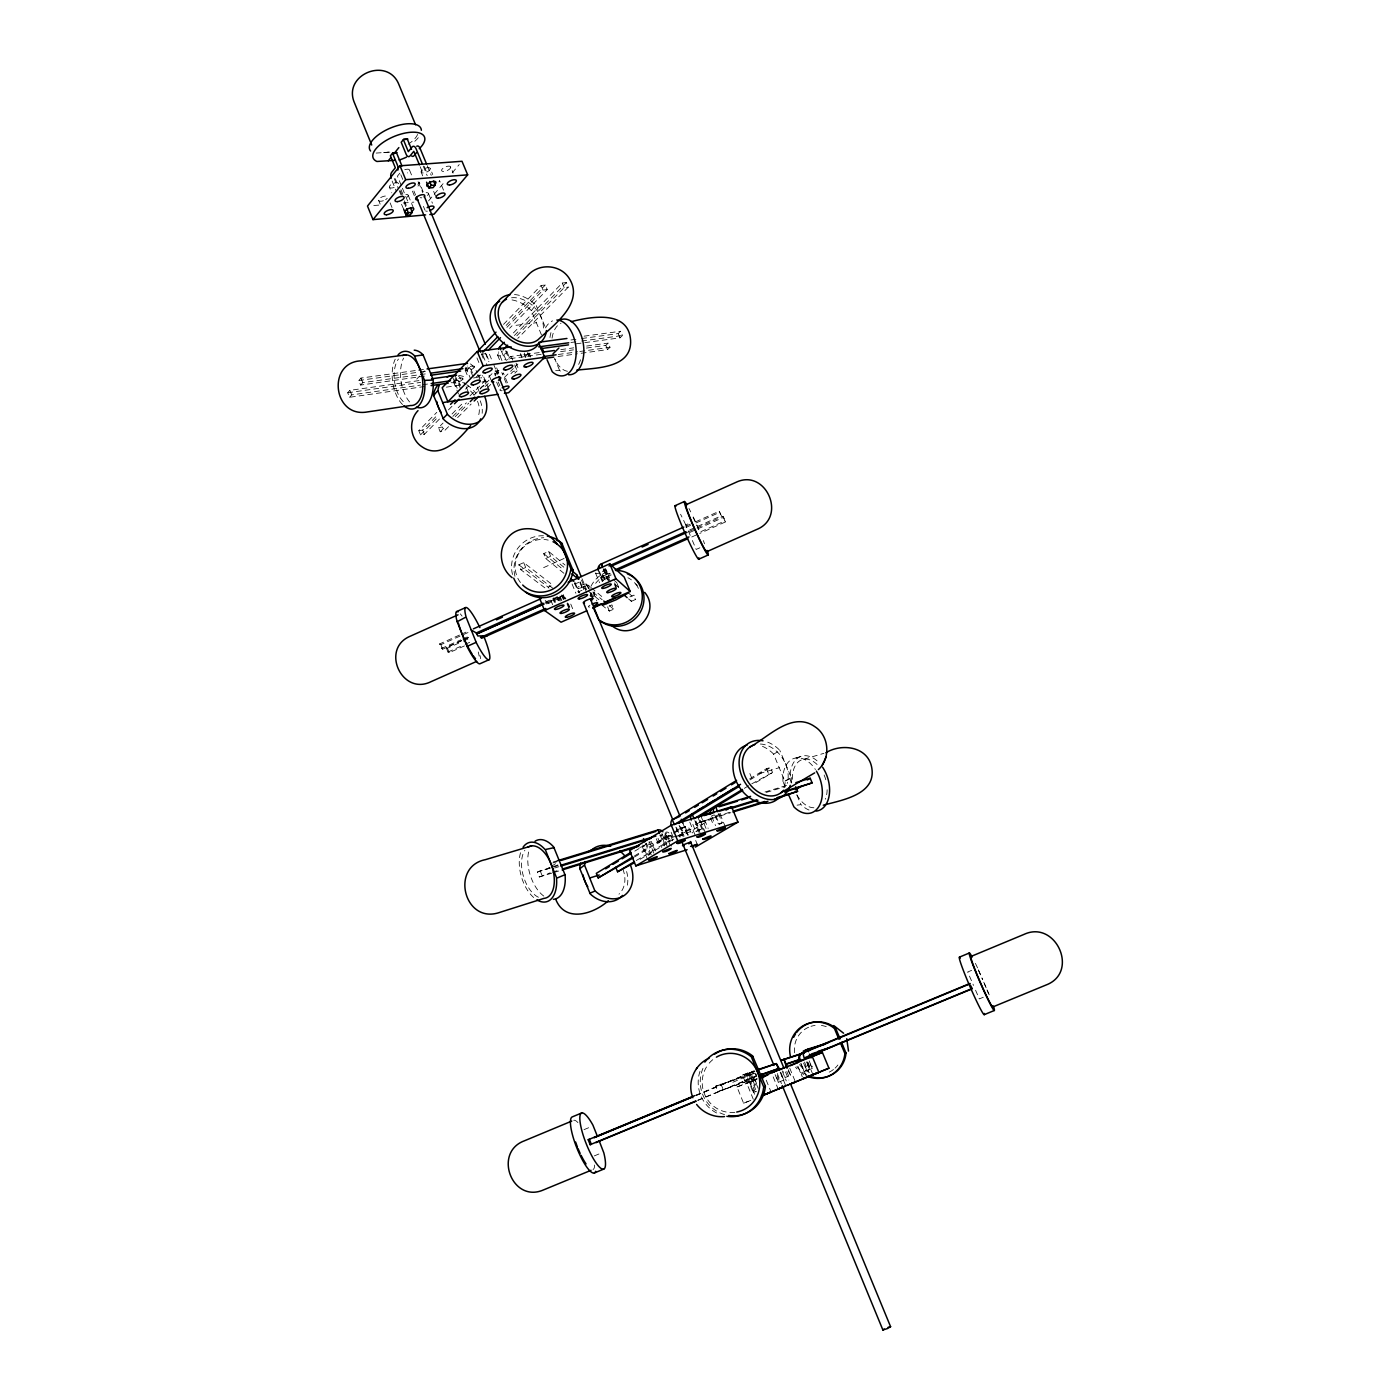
<?xml version="1.0" encoding="UTF-8"?>
<svg xmlns="http://www.w3.org/2000/svg" width="1400" height="1400" viewBox="0 0 1400 1400"><rect width="100%" height="100%" fill="white"/><g stroke="black" fill="none" stroke-linecap="round" stroke-linejoin="round"><path stroke-width="0.75" stroke-dasharray="5 3.75" d="M606.62 576.852L611.293 574.892L606.55 576.87L607.197 579.477M589.837 589.575C591.798 582.365 580.528 585.165 583.835 589.645M587.79 585.008L588.613 588.175M399.858 173.162L397.442 176.155L401.572 186.218M428.575 200.883L443.905 182.718M452.252 172.83L459.218 164.57M424.637 386.505L349.527 397.285L347.725 392.752L349.895 390.355L420.787 380.345M424.463 376.127L360.588 385.07L358.767 380.502L360.973 378.07L416.377 370.422M349.527 397.285L351.697 394.887L420.438 385.088M360.588 385.07L362.793 382.637L418.197 374.92M416.745 379.067L419.58 376.058M420.98 374.57L425.233 370.072M503.528 324.38L541.117 285.477L545.3 285.005L547.225 289.608L509.53 328.37M506.153 325.412L545.3 285.005M506.905 327.338L543.043 290.098L547.225 289.608M454.685 382.2L456.942 379.873L452.655 380.485M472.815 376.267L469.332 367.78L467.023 370.16L462.77 370.755M541.433 334.793L531.352 310.678L535.727 304.99A29.558 21.455 45.5 0 0 512.295 294.49M513.415 332.92L562.24 283.045L566.37 282.555L568.295 287.14L517.79 338.398M439.442 419.037L424.392 434.28L420.507 434.892L418.81 430.692L436.8 412.335M514.413 335.51L566.37 282.555M418.81 430.692L422.713 430.08L437.727 414.803M516.793 335.825L564.183 287.63L568.295 287.14M420.507 434.892L438.515 416.588M465.535 389.113L468.545 386.067M448.455 409.885L452.97 405.3M448.577 426.65L444.062 431.165L440.213 431.777L438.515 427.595L443.03 423.062M452.025 413.998L464.012 401.887M470.015 395.85L492.52 373.17M480.165 388.465L482.457 386.155L486.448 385.56L482.335 375.533M452.883 416.412L466.41 402.815M473.918 395.273L488.95 380.152M494.952 374.115L497.963 371.088A4.935 2.853 81.5 0 1 500.483 370.947M440.213 431.777L446.215 425.74M455.227 416.692L468.755 403.113M485.275 386.523L488.285 383.512M457.608 417.602L471.153 404.04M487.69 387.467L490.7 384.44M504.403 377.475L513.38 368.533M514.867 367.045L517.86 364.053M525.332 356.598L528.325 353.623M510.877 373.713L513.222 371.368L517.178 370.808L514.692 364.805M514.832 373.152L517.178 370.808M586.425 348.075L605.798 345.38L608.23 343.088L610.015 347.287L607.582 349.58L579.6 353.5M581.7 338.52L618.188 333.602L620.655 331.257L622.457 335.493L619.99 337.838L574.928 343.98M671.282 835.275C650.86 847.017 671.352 827.89 672.84 839.072M683.148 836.657L681.59 832.895L686.735 830.218L691.005 829.185L692.562 832.965M698.67 832.125L695.52 824.53L700.735 821.817L705.023 820.803L708.155 828.398M691.005 829.185L681.59 832.895M705.023 820.803L695.52 824.53M551.793 873.163L539.385 876.995L537.425 872.043L558.635 864.675M546.332 869.505L549.64 867.423M551.303 866.372L556.255 863.24M539.385 876.995L550.27 872.795M784.455 787.36A31.43 23.748 58.4 0 0 785.137 782.005L773.64 754.197L779.817 750.418L779.222 749.718A31.553 23.782 58.4 0 0 766.413 741.702M749.683 778.855L766.413 768.688L770.438 767.497L772.555 772.503L753.918 783.755M749.962 779.923L770.438 767.497M634.83 851.113L647.587 843.36M744.327 788.34L749.91 784.962M751.765 783.843L772.555 772.503M634.428 855.96L671.843 833.367M673.715 832.23L685.423 826.35M634.497 857.028L671.947 834.435M673.82 833.315L685.055 826.525A5.11 3.115 72.8 0 1 689.727 829.587L691.215 833.192M636.282 860.528L673.767 838.04M675.64 836.92L686.997 831.215L675.745 837.97M640.097 859.337L673.872 839.09M679.105 825.247L682.938 834.558L680.137 836.255L675.535 825.09M720.51 813.418L689.168 832.16L678.895 835.345M695.817 831.53L702.572 828.625L695.817 831.53L691.233 820.435M785.067 781.165L791.28 777.472L779.817 750.418M718.445 813.575L722.26 822.745L719.425 824.425L715.628 815.273M753.288 1099.263L746.69 1083.11L750.733 1081.377M755.003 1091.615L750.925 1081.623L754.933 1079.925M648.602 843.097L651.298 841.452L655.2 851.008M676.497 829.972L685.212 826.875L677.688 830.428M756.683 1084.125L755.3 1080.065M544.863 587.843L520.782 569.695L518.805 564.812L523.705 562.625L552.93 585.183M563.903 573.282L545.702 558.512L543.707 553.63L548.625 551.425L565.058 565.075M520.782 569.695L525.683 567.49L552.947 588.35M545.702 558.512L550.62 556.308L565.372 568.452M543.62 567.63L564.077 558.46M690.218 535.413L685.755 524.913L689.465 523.267M518.805 564.812L548.117 587.108L552.773 585.025M685.755 526.207L693.63 522.69M695.59 521.798L719.197 511.262L721.91 516.88L719.197 511.262M686 527.433L693.98 523.863M695.975 522.97L719.933 512.26M689.692 529.952L721.175 515.883M689.028 531.475L722.925 516.337L723.642 517.317L725.602 521.885L699.738 533.435M461.633 640.762L442.662 649.215L439.547 643.965L459.445 635.075M461.44 634.183L469.403 630.63M689.832 532.42L695.8 529.76M697.795 528.867L723.642 517.317M439.547 643.965L440.86 644.665L468.668 632.258M700.945 531.597L724.885 520.923L725.602 521.885M441.368 648.515L460.74 639.87M462.683 639.012L470.435 635.548M545.038 602.28L556.832 597.012L557.9 597.817L546.035 603.12M691.775 536.988L697.742 534.327M464.433 645.907L449.225 652.68L447.947 652.015L446.145 647.5L462.07 640.395M464.048 639.503L470.015 636.843M545.597 603.137L559.528 596.925A5.022 4.848 -53.3 0 1 565.285 598.325M463.523 639.905L471.1 636.528M587.983 585.06L583.24 587.038M446.145 647.5L447.44 648.183L461.335 641.988M463.312 641.095L471.258 637.56M546.683 603.925L560.577 597.73A5.005 4.83 -53.3 0 1 565.915 598.64M574.56 583.1L578.2 591.972L582.855 589.907L579.215 581.035M447.947 652.015L463.242 645.19M465.15 644.332L470.89 641.778M699.878 547.785L696.168 549.447L690.952 537.163M609.017 606.165L611.905 604.887L613.69 609.175L609.367 611.1L602.298 605.378M631.347 601.335L635.688 599.41L633.903 595.122L629.562 597.048L631.347 601.335L628.548 598.885M659.942 835.765L662.41 834.715M756.21 1079.19L752.395 1080.8M584.01 1129.642L589.558 1127.35M971.635 970.358L967.697 972.002L973.507 985.425M717.885 1091.632L753.375 1079.015L717.885 1091.632L715.663 1086.172L751.31 1073.957A5.46 0.875 67.7 0 1 754.197 1078.717L758.17 1088.395M755.003 1077.002L744.712 1080.52L742.49 1075.043L753.883 1070.877M695.625 1095.29L749.753 1072.873A5.372 5.215 71.4 0 1 755.93 1074.623M696.01 1095.43L753.97 1071.42M696.22 1095.43L754.775 1071.158M732.812 1082.252L755.492 1072.855M744.712 1080.52L756.087 1076.25L754.653 1073.065M697.637 1100.26L751.8 1077.842M698.005 1100.347L756.788 1076.075L755.457 1072.785M750.82 1100.347L743.61 1103.235L736.995 1086.977L756.735 1078.822M736.995 1086.977L755.843 1079.995M594.3 1155.91L599.883 1153.6M788.305 1069.67L790.633 1075.34L785.102 1077.597L783.51 1071.648M807.03 1061.882L809.392 1067.57L812.595 1066.24M983.29 997.255L979.317 998.9L975.17 989.275M715.663 1086.172L746.428 1075.987L753.253 1092.665L756.508 1091.318M775.093 1074.57L778.278 1082.322L783.947 1080.013L780.762 1072.278M800.835 1063.93L804.055 1071.7L809.673 1069.39L806.47 1061.655M803.582 1063.038L806.75 1070.703L812.315 1068.428L809.148 1060.78M743.61 1103.235L751.538 1099.962M757.452 1078.875L750.925 1081.623M755.055 1080.188L756.105 1079.767M746.69 1083.11L756.455 1079.068M753.253 1092.665L754.075 1092.35L749.332 1080.748A5.46 0.893 67.7 0 0 746.428 1075.987L751.31 1073.957L755.755 1084.825M778.278 1082.322L775.863 1074.29M783.947 1080.013L779.992 1072.54M804.055 1071.7L801.553 1063.685M809.673 1069.39L805.753 1061.9M812.315 1068.428L808.447 1061.025M806.75 1070.703L804.282 1062.775M790.633 1075.34L787.57 1069.932M809.392 1067.57L807.73 1061.638M711.673 815.815L713.983 814.992M755.668 1089.602L748.93 1073.135L750.4 1072.645M742.49 1075.043L754.88 1071.017M797.055 805.157L801.133 804.615A28.49 18.655 72.5 0 0 809.392 810.197M552.335 872.165L560.613 869.61M663.863 838.233L667.782 837.025M553.858 872.515L560.053 870.608M639.87 847.42L676.847 835.975M678.947 835.8L682.938 834.558M722.26 822.745L718.375 823.952L714.56 814.765M729.54 812.28L699.965 822.168L730.87 812.665M537.425 872.043L558.093 865.69M554.75 867.983L558.863 866.722M553.35 861.945L557.462 860.702M552.808 862.977L556.99 861.7M764.995 791.997L787.605 785.12M766.255 792.435L784.735 786.817M785.278 786.992L783.055 781.742L790.16 778.75A28.49 18.655 72.5 0 1 818.335 762.02M803.985 759.22L823.9 753.322M759.22 773.64L779.345 767.673M795.935 757.96L803.197 755.825M438.515 427.595L442.382 427L444.062 431.165M555.642 370.668L559.913 370.615A28.035 16.87 82.2 0 0 562.712 372.803M446.39 387.135L458.938 385.315M481.968 381.99L488.25 381.08M422.572 384.773L429.03 383.845M473.515 377.965L477.575 377.37M495.023 371.088L498.977 370.527M347.725 392.752L420.7 382.392M358.767 380.502L418.39 372.243M420.507 371.945L426.895 371.053M558.285 354.48L577.692 351.785M579.845 351.488L610.015 347.287M420.332 374.623L426.72 373.73M465.08 368.375L469.332 367.78M558.058 356.51L577.43 353.797M539.245 352.572L511.227 356.44A4.97 3.657 45.9 0 0 508.795 358.575M560.805 349.615L573.738 347.83M586.67 346.045L608.23 343.088M418.512 370.125L424.9 369.25M541.188 354.322L508.883 358.803L511.227 356.44L513.03 360.78M560.577 351.645L573.492 349.86M570.903 342.493L579.495 341.338M581.648 341.04L622.457 335.493M584.133 336.158L620.655 331.257M570.955 339.973L579.548 338.817M516.023 325.325L536.375 322.717M373.8 205.537L380.118 204.995M403.287 203.018L413.822 202.125M376.162 153.072L393.523 151.883M545.178 600.512L551.845 605.378M560.577 597.73L559.528 596.925L561.383 601.44M564.392 597.433L565.425 598.238M578.2 591.972L579.25 592.812M589.925 595.367L596.12 600.372M586.653 589.715L583.433 587.09L584.675 590.1M588.262 591.028L599.532 600.233M543.707 553.63L563.622 569.923M592.935 592.113L602.192 599.742M609.577 605.798L613.69 609.175M591.168 587.702L603.925 598.273M614.88 584.115L621.407 589.855M607.197 573.423L608.16 574.28M613.165 579.407L617.733 583.468M628.407 592.935L635.688 599.41M603.68 569.992A5.093 4.918 -49 0 1 605.308 568.855L609.63 577.78M634.41 582.663L637.42 585.428M548.117 587.108L548.923 588.14M773.64 754.197L773.062 753.515A31.43 23.748 58.4 0 0 760.288 745.517M531.352 310.678L530.81 310.03A29.452 21.438 45.5 0 0 511.77 299.88M977.567 967.89L977.217 967.137A31.36 1.82 66.5 0 0 974.365 961.275M685.755 524.913L685.423 524.16A29.26 2.03 66.1 0 0 680.558 514.255M978.408 969.815L982.572 979.422M989.24 994.805L983.395 981.33A27.492 1.61 66.5 0 1 986.142 987.805M722.925 516.337L724.885 520.923M618.188 333.602L619.99 337.838M698.74 529.532L694.663 520.012A29.277 1.908 66.1 0 0 693.14 516.81M790.282 779.555L791.77 783.055M796.95 795.27L800.66 804.02M605.798 345.38L607.582 349.58M562.24 283.045L564.183 287.63M766.413 768.688L768.53 773.71M749.858 773.57L751.992 778.628M541.117 285.477L543.043 290.098M536.27 305.655L546.385 329.822M559.475 370.108L554.663 358.61A24.588 14.787 82.2 0 0 568.383 371.368M528.938 352.993L530.6 357M450.748 167.195A4.9 2.03 -22.8 0 1 443.94 171.43A4.9 2.03 -22.8 0 1 443.817 167.702A4.9 2.03 -22.8 0 1 450.748 167.195L453.18 173.005M720.072 814.17L725.637 827.558M527.468 352.66L529.148 356.703M524.247 353.027L525.928 357.07M523.915 354.217L525.315 357.595M617.085 583.485L618.59 587.108M520.275 353.57L521.955 357.613M614.6 582.89L617.488 589.82M711.725 816.462L715.54 825.633M614.548 584.71L616.07 588.367M710.5 817.933L713.685 825.58M605.308 568.855L608.668 576.94M605.045 569.31L610.418 582.26M604.065 569.503L608.475 580.125M603.085 568.61L608.597 581.455M807.712 1062.075L812.945 1074.658M516.04 363.037L519.33 371M443.52 190.173L439.53 180.548A4.848 1.995 -22.6 0 1 438.97 181.808M605.01 579.845L603.558 576.327A5.075 4.9 -49 0 1 606.27 569.712M604.048 578.988L602.595 575.488A5.093 4.918 -49 0 1 603.26 570.5M804.51 1062.04L808.605 1071.928M599.41 571.567L603.085 580.423M700.77 815.762L707.262 831.425M598.43 570.692L602.84 581.35M600.758 577.85L602.28 581.508M506.957 351.75L509.477 357.805M430.308 168.718A4.918 2.065 -22.6 0 1 423.483 172.97A4.918 2.065 -22.6 0 1 423.29 169.242A4.918 2.065 -22.6 0 1 430.308 168.718L432.74 174.58M700.192 820.26L705.793 833.753M800.923 1063.283L806.715 1077.283M505.54 350.822L509.058 359.293M698.005 817.442L704.462 833.07M427.245 165.707L431.252 175.367M701.872 828.992L698.845 821.695A5.163 4.008 59 0 1 698.635 821.065M595.718 573.475L599.55 582.715M505.977 359.993L503.177 353.22A5.058 2.94 81.9 0 1 502.775 351.995M797.895 1066.135L802.358 1076.915M607.582 606.812L609.367 611.1M501.515 351.365L505.032 359.852M695.94 821.082L699.755 830.305M424.252 166.442L427.455 174.16M700.595 834.278L696.08 823.358A5.163 4.008 59.1 0 1 695.625 820.837M694.803 820.593L698.635 829.85M423.185 166.005L427.192 175.683M433.632 191.398L436.03 197.173M501.952 360.553L499.153 353.78A5.075 2.94 81.9 0 1 498.627 351.908M420.192 166.74L423.395 174.475M497.613 355.092L499.8 360.412M689.762 822.115L696.133 837.55M421.085 171.92L422.695 175.822M507.43 382.795L503.352 372.908A4.9 1.593 -22.4 0 1 502.722 373.993M593.145 591.99L596.89 601.055M428.505 193.673L432.442 203.227M695.678 840.49L697.235 844.253M789.722 1068.148L795.445 1081.972M506.153 383.058L502.04 373.1A4.935 2.853 81.5 0 0 501.795 372.558M591.273 593.04L592.707 596.523M590.992 593.985L593.145 599.2M586.565 584.168L589.593 591.483M590.345 593.32L592.62 598.815M496.65 367.868L499.73 375.41M786.8 1071.455L790.09 1079.453M423.185 191.835L419.195 182.14A4.883 2.03 -22.4 0 1 418.635 183.418M685.055 826.525L688.485 834.837M418.582 182.472L422.748 192.588M489.457 354.305L492.8 362.39M493.64 364.42L497.805 374.517M582.032 578.707L586.197 588.805M682.938 823.322L687.942 835.45M785.523 1071.962L788.847 1080.065M687.347 834.4L685.86 830.778A5.128 3.115 72.8 0 0 681.205 827.715L683.13 832.423M586.722 592.812L581.385 579.88A5.128 1.19 -22.4 0 1 578.935 582.225A5.128 1.19 -22.4 0 1 573.23 584.168M494.602 373.1L495.793 375.97M498.26 381.938L499.905 385.928M782.128 1070.807L786.293 1080.922M580.247 581.875L583.17 588.962M486.395 354.533L489.335 361.655M485.398 353.168L488.915 361.707M409.605 170.275L412.02 176.173M496.668 382.13L499.923 390.058M680.05 826.438L684.058 836.15M423.412 206.377L424.988 210.192M780.15 1072.12L785.837 1085.945M483.035 355.582L487.252 365.803M481.302 353.71L483.42 358.855M413.928 191.013L415.59 195.055M574.875 582.19L579.39 592.883M675.85 827.155L680.015 837.253M777.298 1073.52L781.445 1083.618M489.037 375.217L491.505 381.238M777.105 1075.462L780.395 1083.46M412.422 191.135L414.82 196.945M572.075 584.028L575.89 593.267M773.168 1076.88L778.155 1089.007M476.963 357.91L479.168 363.265M402.727 179.393L400.295 173.495A4.953 2.083 -22.3 0 0 401.012 174.352M671.125 832.212L673.523 838.04M488.968 389.707L483.245 375.777A4.935 1.61 -22.3 0 1 480.952 378.105M408.257 195.352L413.787 208.81M672.735 840.84L670.495 835.38A5.145 3.098 72.8 0 0 665.84 832.282L671.51 846.108M402.395 188.23L408.993 204.312M478.852 374.973L480.043 377.86M474.53 366.713A5.005 1.662 -22.2 0 1 467.53 370.773A5.005 1.662 -22.2 0 1 467.495 367.692A5.005 1.662 -22.2 0 1 474.53 366.713L477.015 372.767M477.838 374.797L480.812 382.13M400.977 189.63L404.18 197.418M665.157 833.053L670.32 845.705M570.762 604.1L573.738 611.345M766.22 1080.17L771.085 1092.017M548.625 551.425L550.62 556.308M395.325 178.763L396.97 182.77M400.277 190.803L403.567 198.835M404.39 200.847L406.858 206.867M664.72 835.398L667.747 842.782M394.24 178.482L398.37 188.545M399.192 190.558L400.855 194.582M404.162 202.65L405.808 206.675M568.383 603.68L569.8 607.145M567.35 602.892L569.485 608.108M661.92 833.49L667.59 847.332M472.483 372.977L471.082 369.582A5.04 3.762 45 0 0 467.495 366.047M563.22 594.58L566.23 601.913M566.965 603.733L569.222 609.227M477.295 387.065L479.745 393.033M665 844.445L661.22 835.222A5.232 4.13 59 0 0 660.923 834.61M563.92 599.27L562.485 595.77A5.058 4.883 -53.3 0 0 562.188 595.192M392.14 181.072L396.252 191.135M401.52 204.278L403.672 209.23M659.977 834.785L664.528 845.88M561.418 594.965L563.57 600.233M560.053 595.962L562.433 602.227M465.815 367.22L470.505 378.63M658 838.285L661.78 847.525M558.653 597.572L560.105 601.108M465.185 370.072L467.653 376.127M557.567 596.75L559.02 600.303L554.365 602.367L552.913 598.815M398.58 183.768A4.918 2.047 -22.1 0 0 393.785 183.242A4.918 2.047 -22.1 0 0 389.34 186.97L391.738 192.815M656.303 838.775L659.452 846.475M556.832 597.012L558.267 600.53M749.753 1072.873L755.702 1087.398M555.538 602.332L554.05 598.675A5.075 1.155 -22.3 0 0 558.477 597.94A5.075 1.155 -22.3 0 0 563.133 595.262M553.28 597.87L554.733 601.405M747.775 1072.855L750.015 1078.332M462.858 378.683A4.97 1.645 -22.1 0 1 455.945 382.69A4.97 1.645 -22.1 0 1 455.858 379.68A4.97 1.645 -22.1 0 1 462.858 378.683L465.325 384.703M466.13 386.697L468.597 392.717M390.11 202.86L393.277 210.595M749.788 1082.498L754.6 1094.257M550.778 600.093L553.805 607.495M653.887 853.178L649.39 842.17A5.198 4.112 59 0 0 649.11 841.558M460.373 385.648L458.727 381.623A5.005 3.745 44.8 0 0 455.157 378.123M651.192 854.788L646.695 843.815A5.198 4.112 59 0 0 646.415 843.202M455.157 375.48L461.073 389.97M645.435 843.413L649.915 854.42L647.22 856.03L642.74 845.04M452.9 377.825L457.153 388.255M453.582 382.025L458.5 394.065M378.578 200.218L380.152 204.102M642.512 847.122L647.972 860.528M523.705 562.625L525.683 567.49M720.947 1083.985L723.153 1089.445M422.713 430.08L424.392 434.28M360.973 378.07L362.793 382.637M349.895 390.355L351.697 394.887M540.015 870.398L541.992 875.35M447.44 648.183L449.225 652.68M440.86 644.665L442.662 649.215M783.055 781.742L782.95 780.938A28.577 18.637 72.5 0 1 793.678 758.52A28.577 18.637 72.5 0 1 815.43 769.545M791.28 777.472L791.35 778.312A31.553 23.782 58.4 0 1 790.685 783.685M418.04 181.825A3.815 1.575 -22.4 0 1 418.162 183.47M417.9 184.433A3.815 1.575 -22.4 0 1 418.005 186.077M417.585 134.47A24.308 10.57 -22.4 0 1 407.488 144.707M388.535 152.04A24.308 10.57 -22.4 0 1 380.012 152.39M418.285 137.707A27.72 12.04 -22.4 0 1 414.365 141.68M405.842 194.355A4.848 1.995 -22.2 0 1 406.123 197.925M387.223 198.293A4.883 2.012 -22 0 1 385.63 199.64M383.373 200.707A4.883 2.012 -22 0 1 378.683 200.55A4.883 2.012 -22 0 1 381.395 197.225A4.883 2.012 -22 0 1 387.03 196.227M426.142 192.675A4.812 1.96 -22.4 0 1 426.352 196.245M421.838 197.803A4.812 1.96 -22.4 0 1 420.158 197.627M427.35 211.173A4.812 1.943 -22.4 0 1 425.652 210.998M394.152 187.477A4.918 2.047 -22.1 0 1 389.34 186.97M404.775 169.715A4.953 2.083 -22.3 0 1 409.395 169.768A4.953 2.083 -22.3 0 1 407.418 172.952M813.907 807.782A24.99 16.363 72.5 0 1 795.462 791.77M792.54 779.327A24.99 16.363 72.5 0 1 817.267 764.663M824.128 775.023A24.99 16.363 72.5 0 1 826.175 781.27M827.137 789.758A24.99 16.363 72.5 0 1 825.352 799.173M538.405 897.243A27.073 15.085 73.3 0 1 523.32 875.928A27.073 15.085 73.3 0 1 524.878 850.273M543.778 896.087A30.782 17.238 73.2 0 1 529.2 849.817M533.663 897.505A30.87 17.203 73.3 0 1 520.66 852.372M760.358 744.03A27.668 20.86 58.4 0 1 787.202 783.457M664.825 834.032A5.163 3.098 72.8 0 1 666.575 836.587M622.808 868.997A24.535 19.775 59.5 0 1 618.992 894.163M626.622 871.57A27.965 22.54 59.5 0 1 627.113 886.253M482.825 354.988A5.093 2.922 81.9 0 1 482.51 353.692M470.365 363.93A5.058 3.762 45 0 1 473.392 367.22M506.608 360.447A4.97 3.657 45.9 0 1 507.5 359.328M458.552 376.355A5.005 3.745 44.9 0 1 461.002 379.295M477.802 375.06A4.97 2.835 81.4 0 1 478.345 376.11M495.407 371.07A4.935 2.853 81.5 0 1 498.102 373.66M476.315 376.757A4.935 1.61 -22.3 0 1 480.935 375.113M494.847 375.113A4.9 1.593 -22.4 0 1 498.82 372.82M502.18 390.688A4.9 1.575 -22.4 0 1 500.552 388.99M506.363 351.067A5.005 1.68 -22.5 0 1 503.843 354.55A5.005 1.68 -22.5 0 1 497.683 355.373A5.005 1.68 -22.5 0 1 502.32 351.61M481.67 354.41A5.04 1.698 -22.4 0 1 486.238 354.13A5.04 1.698 -22.4 0 1 484.032 356.947M451.097 382.725A24.22 18.27 45.2 0 1 460.285 384.317M470.558 391.002A24.22 18.27 45.2 0 1 474.582 395.815M477.488 401.17A24.22 18.27 45.2 0 1 477.942 417.025M458.64 375.392A27.703 20.843 45.3 0 1 465.01 377.037M454.265 379.908A27.615 20.825 45.2 0 1 465.273 383.793M466.76 384.72A27.615 20.825 45.2 0 1 475.86 393.225M480.183 400.767A27.615 20.825 45.2 0 1 482.177 413.28M552.055 338.152A24.588 14.787 82.2 0 1 561.015 323.225M580.492 359.748A24.588 14.787 82.2 0 1 576.642 367.377M545.51 327.915A28.105 16.835 82.1 0 1 552.51 320.88M549.972 337.505A28.035 16.87 82.2 0 1 550.952 332.588M511.543 297.78A25.918 18.812 45.5 0 1 543.305 329.297M403.252 401.625A25.55 14 81.2 0 1 398.44 359.047M409.57 401.94A29.05 15.995 81.3 0 1 403.567 358.12M402.535 404.582A29.137 15.96 81.2 0 1 395.203 359.223M520.45 582.505A26.793 25.777 -52.2 0 1 519.697 551.845A26.793 25.777 -52.2 0 1 548.222 540.102M514.955 576.258A30.415 29.26 -52.2 0 1 543.812 537.722M512.505 574.472A30.537 29.383 -52.2 0 1 543.445 535.745M693.105 517.282A25.69 1.68 66.1 0 1 698.933 530.023M703.308 540.54A25.69 1.68 66.1 0 1 704.55 543.795M688.992 508.48A29.277 1.908 66.1 0 1 690.742 511.892M589.628 607.04A5.022 1.103 -22.4 0 1 589.925 605.22M603.925 569.153A5.145 1.19 -22.5 0 1 601.37 572.267A5.145 1.19 -22.5 0 1 595.84 572.758M478.24 651.962A25.078 4.34 65.9 0 1 479.15 656.093M460.302 613.883A28.577 4.953 65.9 0 1 462.088 616.122M480.043 655.655A28.577 4.953 65.9 0 1 480.637 658.665M635.775 584.133A24.08 23.345 -50 0 1 638.872 589.418M593.582 596.733A24.08 23.345 -50 0 1 595.192 590.695M602.648 580.755A24.08 23.345 -50 0 1 607.985 577.5M627.935 577.762A24.08 23.345 -50 0 1 631.418 579.88M590.975 586.32A27.562 26.723 -50 0 1 608.23 571.602M590.31 596.383A27.457 26.617 -50 0 1 591.01 592.9M595.665 583.31A27.457 26.617 -50 0 1 610.067 573.23M734.86 1112.318A29.662 28.718 73 0 1 706.125 1097.39A29.662 28.718 73 0 1 708.032 1064.665M709.205 1063.178A29.662 28.718 73 0 1 713.3 1059.275M724.553 1114.592A33.653 32.585 72.9 0 1 704.515 1065.19M716.572 1112.965A33.81 32.742 73 0 1 700.613 1069.653M809.497 1072.453A24.71 24.08 65.4 0 1 799.505 1064.595M794.622 1052.783A24.71 24.08 65.4 0 1 809.043 1027.04M811.003 1026.322A24.71 24.08 65.4 0 1 815.097 1025.43M821.415 1025.465A24.71 24.08 65.4 0 1 827.523 1027.163M837.9 1064.998A24.71 24.08 65.4 0 1 835.082 1068.13M833.472 1069.495A24.71 24.08 65.4 0 1 828.03 1072.663M803.688 1074.465A28.28 27.545 65.5 0 1 795.515 1067.132M806.593 1074.85A28.175 27.44 65.4 0 1 796.845 1066.66M978.442 970.322A27.492 1.61 66.5 0 1 982.695 979.703M987 989.887A27.492 1.61 66.5 0 1 988.61 993.877M748.93 1073.135A5.39 5.215 71.4 0 1 755.808 1076.127M573.72 1120.28A26.442 6.23 68.5 0 1 577.972 1122.642M594.597 1165.028A26.442 6.23 68.5 0 1 593.023 1169.507M601.86 577.99A5.075 1.173 -22.6 0 0 609.84 574.438A5.075 1.173 -22.6 0 0 604.415 574.928A5.075 1.173 -22.6 0 0 601.86 577.99M578.48 588.42A5.075 1.173 -22.4 0 0 586.46 584.867A5.075 1.173 -22.4 0 0 580.965 585.392A5.075 1.173 -22.4 0 0 578.48 588.42"/><path stroke-width="1.5" d="M556.92 540.347A30.415 29.26 -52.2 0 1 561.855 543.288L573.125 570.622A30.415 29.26 -52.2 0 1 554.855 595.017A30.415 29.26 -52.2 0 1 525.403 591.972M547.295 536.113A30.537 29.383 -52.2 0 1 559.615 541.327L570.92 568.785A30.537 29.383 -52.2 0 1 545.055 595.56A30.537 29.383 -52.2 0 1 513.712 578.148M818.37 769.597C830.988 758.415 829.168 735.822 814.957 726.758C792.173 710.605 768.337 737.31 749.84 747.04M827.925 1042.895L808.115 1049.038L808.553 1051.697M709.082 1058.243C694.365 1064.525 686.788 1082.9 692.878 1097.722M822.045 765.678L824.005 761.425M824.407 760.515L826.14 756.788M760.69 1077.178L822.395 1052.45L828.94 1068.182L790.562 1084.02L890.593 1326.693L887.46 1328.547L882.892 1330L782.285 1085.648M882.892 1330L884.205 1329.002M696.465 1068.672L697.043 1067.658M418.005 410.637C408.012 420.892 410.025 439.18 422.118 446.863C441 459.935 459.602 438.48 470.662 425.6M388.29 160.825L390.933 157.518M393.575 154.21L398.86 147.595M429.852 214.55L434.07 214.165L467.67 174.843L462 161.28L400.015 165.812L367.483 206.062L372.995 219.625L425.635 214.918M416.623 152.53L414.137 155.593A5.022 2.748 84.8 0 1 411.723 156.065M372.995 219.625L405.703 179.673L467.67 174.843M403.672 209.23L406.158 215.268L408.293 212.713L412.3 212.362L410.655 208.338M426.58 182.21L428.977 188.002L431.2 185.36L435.26 185.028L433.65 181.16M412.3 212.362L410.165 214.9L406.158 215.268M435.26 185.028L433.037 187.67L428.977 188.002M502.477 302.033L528.745 274.418C539.753 263.113 560.157 264.582 568.925 277.935C584.955 302.277 554.61 324.415 539.315 338.52A25.918 18.812 45.5 0 1 505.435 331.398A25.918 18.812 45.5 0 1 506.52 299.18M480.725 418.828A27.615 20.825 45.2 0 1 443.502 419.265L433.615 395.553L437.955 390.338A27.703 20.843 45.3 0 1 439.495 384.773M511.21 346.902L477.242 351.47L442.19 387.748L447.895 401.783L483.14 365.82L544.67 357.245L538.808 343.192M478.345 352.293A5.11 2.922 81.8 0 1 479.465 349.265L496.002 332.15M482.808 352.17L497.875 336.648M488.407 350.07L500.483 337.662M498.627 349.335A5.075 2.94 81.9 0 1 499.677 346.955L504.262 342.265M503.037 349.808L507.623 345.152M450.52 404.373L455.035 399.805M454.475 403.777L458.99 399.21M442.977 418.635L447.37 414.19L437.973 391.037M470.26 401.608L474.758 397.092M474.162 401.03L478.677 396.498M544.67 357.245L508.585 392.717L504.403 393.348M552.965 353.868L558.915 348.023M622.492 895.423A27.965 22.54 59.5 0 1 590.24 893.918L579.845 868.718L584.727 864.903A28.07 22.558 59.5 0 1 585.183 861.595M736.593 780.395L672.332 819.753A5.302 3.203 73 0 0 671.3 825.668M680.015 816.288L672.332 819.753L674.327 824.617L740.548 784.315M685.528 812.91L689.202 810.67M694.715 807.293L698.39 805.053M702.065 802.795L707.595 799.435M713.108 796.058L716.782 793.8M720.457 791.56L725.97 788.183M731.483 784.805L735.157 782.565M695.327 847.122L737.957 822.115L731.57 806.785L671.3 825.195L629.615 850.605L635.827 865.9L687.12 849.712M697.62 810.53L703.202 807.135M706.913 804.878L714.35 800.345M718.077 798.087L732.952 789.04M678.335 823.392L739.095 786.468M630.945 852.303L596.33 873.337L598.168 877.905L633.062 857.955M605.64 868.822L609.298 866.6M612.938 864.395L618.415 861.07M622.055 858.847L631.173 853.317M742.455 789.46L694.032 818.738L692.055 813.925M598.168 877.905L632.835 856.957M697.988 817.53L742.735 790.51M615.72 867.265L617.558 871.78L634.41 861.665M634.462 862.715L617.558 871.78M726.04 810.11L731.57 806.785M589.697 893.288L595.192 890.96A28.07 22.558 59.5 0 0 624.505 895.265A28.07 22.558 59.5 0 0 630.455 865.165M635.827 865.9L677.74 840.875L737.957 822.115M780.955 792.75L814.695 772.87M807.31 779.957L810.197 778.26L812.157 782.863L784.648 792.085M795.34 789.845L802.445 785.68M608.352 900.708C593.863 913.885 565.25 923.37 555.747 899.342M795.655 786.8L797.58 791.367L774.148 799.365M628.407 592.935L616.07 599.795L602.298 605.378M688.747 843.815C697.76 838.985 677.093 846.685 683.97 845.705M809.497 1057.42L806.767 1058.47M812.997 1056.23L822.395 1052.45M675.045 505.698L684.407 501.498M685.878 504.787L735.683 482.475C765.66 467.6 787.622 517.212 756.577 529.532L706.79 551.688M456.575 611.625L465.605 607.582M458.028 614.827L410.322 636.178C380.1 648.602 401.817 696.202 431.06 681.66L476.77 661.343M489.23 659.628L480.2 663.653A28.577 4.953 65.9 0 1 467.39 647.168L457.17 621.722L466.077 616.997A28.595 4.83 65.9 0 1 467.53 608.16A28.595 4.83 65.9 0 1 479.903 627.62M683.795 527.082L601.178 563.99A5.145 4.97 -49 0 0 598.43 570.692M642.093 547.05L648.077 544.372M568.207 582.4L609.753 563.832L624.19 577.062L630.21 591.483L592.673 608.16M609 565.985L685.755 531.702M611.293 566.178L687.032 532.35M473.375 628.863L541.03 598.657M496.457 619.85L502.425 617.19M615.178 569.852L688.975 536.935M543.077 603.155L476.245 632.957L477.802 635.968L487.218 635.758M616.122 570.727L687.785 538.755M477.977 633.308L543.62 604.03M476.787 633.99L544.04 603.995M480.445 637.525L545.562 608.492M481.53 638.295L546.595 609.298M539.28 597.52L544.582 610.523L615.947 578.725L630.21 591.483M467.04 646.415L476.175 642.337L466.287 617.645M698.88 559.125L708.242 554.96M601.212 603.82L593.233 607.372L598.64 619.675A27.562 26.723 -50 0 0 640.22 607.355A27.562 26.723 -50 0 0 618.765 570.587M605.202 602.053L615.178 597.625M586.74 610.803L561.067 622.212L544.582 610.523M762.825 1095.342L762.003 1095.658M690.532 846.37L697.235 844.253L692.072 846.895M779.52 1069.565C785.523 1066.94 764.872 1075.533 774.62 1071.595M762.895 1076.985L764.61 1076.233L761.53 1077.457M804.387 1059.275C810.6 1056.562 789.793 1065.207 799.488 1061.305M581.718 1112.965L572.372 1116.85A30.135 7.105 68.5 0 0 578.095 1150.975A30.135 7.105 68.5 0 0 595.683 1171.293M959.403 957.145L969.377 952.98M571.742 1121.102L524.423 1140.807C492.765 1152.41 512.067 1203.597 543.428 1189.947L591.028 1170.312M970.9 956.498L1024.013 934.395C1055.793 919.538 1079.61 972.178 1046.203 984.953L992.775 1006.967M588.21 1139.74L589.383 1139.337L591.325 1144.273L590.153 1144.693L588.21 1139.74L694.697 1095.623M780.745 1060.413L803.337 1052.922M808.115 1049.038L803.32 1051.033L803.74 1053.693M759.01 1069.67L776.317 1063.615L779.17 1068.41M970.007 983.447L802.043 1052.957A5.478 5.32 66.8 0 0 799.225 1060.045M969.762 983.903L805.49 1051.96M761.775 1095.868L763.227 1095.255M765.398 1094.328L767.13 1093.61L766.08 1094.03M769.37 1092.735L771.085 1092.017L762.562 1095.553M779.94 1088.255L778.155 1089.007L784.858 1086.243M783.808 1086.715L782.04 1087.45L783.072 1087.03M789.95 1084.195L791.735 1083.46L790.72 1083.862M793.66 1082.725L795.445 1081.972L789.915 1084.248M804.93 1077.947L803.093 1078.717L809.865 1075.918M808.535 1076.513L806.715 1077.283L812.262 1074.99M814.608 1074.028L816.445 1073.257L815.447 1073.66M818.055 1072.663L819.875 1071.892L810.25 1075.865L812.945 1074.658L811.93 1075.06M590.153 1144.693L695.625 1101.1M696.168 1101.17L596.015 1142.575L597.153 1142.155M757.96 1069.565L776.317 1063.615L778.4 1068.672L761.163 1074.903M799.96 1059.8A5.46 5.32 66.7 0 1 802.778 1052.73L804.142 1058.015L972.212 988.505L970.392 985.215M971.915 988.925L807.555 1056.947M761.898 1077.475L767.935 1074.972M790.125 1065.803L798.192 1062.46M761.425 1095.885L828.94 1068.182M762.265 1095.693L782.477 1087.345M779.538 1069.74L785.155 1067.465M810.88 1075.55L813.418 1074.5M788.673 1084.703L786.923 1085.385M594.37 1172.972L603.767 1169.087M984.27 1014.65L994.315 1010.502M785.872 1067.377L787.903 1066.572M726.827 1116.307A33.81 32.742 73 0 0 763.595 1087.712L765.345 1086.05L752.553 1055.862A33.653 32.585 72.9 0 0 714.543 1054.217M806.942 1076.127A28.28 27.545 65.5 0 0 844.83 1054.148L845.95 1052.905L841.523 1042.335M760.148 1074.868L778.4 1068.672M787.045 1064.017L800.747 1059.432M785.96 1064L799.47 1059.485M811.37 1053.99L827.347 1048.722M818.038 1051.382L831.827 1046.868M781.113 1060.43L800.782 1054.165M888.055 1327.34L890.593 1326.693M589.715 877.992L599.288 874.983M823.288 805.21C842.03 800.012 877.555 794.57 871.517 766.535C867.108 746.322 841.452 743.173 825.895 752.727M536.865 899.868A30.87 17.203 73.3 0 0 556.535 878.255L564.988 874.702L553.683 846.983A30.782 17.238 73.2 0 0 535.062 841.225M805.332 1050.403L825.44 1044.138M562.678 868.962L639.222 845.32M562.135 869.96L638.593 846.317M733.67 811.003L764.593 801.5M776.965 797.702L797.58 791.367M732.935 812.035L767.952 801.273M561.505 865.06L655.883 836.045M560.91 866.093L651.087 838.337M700.77 815.762L711.077 812.613M704.183 815.553L712.425 813.032M557.462 860.702L658 829.972A5.25 4.13 58.9 0 1 662.9 831.81M719.74 811.108L756.7 799.82M785.452 791.017L812.157 782.863M561.173 860.423L655.27 831.635A5.232 4.13 59 0 1 655.812 831.512M731.273 808.413L757.96 800.258M713.79 812.928A5.215 4.008 59 0 1 715.697 806.96L750.628 796.355M795.812 782.635L810.197 778.26M719.04 806.803L737.52 801.185M741.615 799.925L747.775 798.053M523.075 847.227A30.87 17.203 73.3 0 1 545.09 849.572L554.173 847.648M531.58 845.898L485.31 859.688C450.502 866.565 463.733 922.792 497.91 912.975L543.97 898.38A27.073 15.085 73.3 0 0 552.178 867.178A27.073 15.085 73.3 0 0 527.887 847.245M704.83 1062.11A33.81 32.742 73 0 1 750.75 1056.37L753.235 1056.562M399.105 160.037L399.858 159.827A27.738 11.953 -22.4 0 0 406.473 157.133M790.668 1057.227A28.28 27.545 65.5 0 1 833.892 1028.02L835.642 1028.283L840.053 1038.818M442.662 402.605L498.12 394.275M576.8 370.142C595.7 367.832 632.275 368.62 630.577 340.025C628.372 309.733 590.695 316.645 571.165 321.668M431.165 383.547L450.502 380.783M431.078 385.578L448.245 383.127M431.533 378.822L455.157 375.48A5.005 3.745 44.9 0 1 455.7 375.445M398.108 354.812A29.137 15.96 81.2 0 1 414.295 355.547L424.567 380.38L433.108 380.047A29.05 15.995 81.3 0 1 416.412 407.137M543.2 356.58L556.133 354.795M430.973 373.135L462.945 368.672M542.99 358.627L553.753 357.123M430.832 375.235L460.635 371.053M543.55 351.977L554.33 350.507M427.035 368.953L467.53 363.37M538.685 346.868L568.75 342.79M540.575 348.67L568.488 344.855M539.017 342.23L566.947 338.467M406.14 354.848L360.885 360.85C327.303 362.373 332.78 416.43 365.645 412.195L410.602 405.51A25.55 14 81.2 0 0 422.275 377.738A25.55 14 81.2 0 0 402.535 355.547M414.715 356.09L423.132 354.953L432.985 379.19M394.783 160.352L376.933 161.472A27.738 11.953 -22.4 0 1 382.375 142.923A27.738 11.953 -22.4 0 1 417.078 132.457A27.738 11.953 -22.4 0 1 419.265 148.697M396.953 152.548L392.928 152.827L390.408 155.803L395.325 167.773L391.703 172.287A4.953 2.695 84.3 0 0 391.108 178.5M407.803 138.985L403.76 139.248L401.205 142.258L406.175 154.332A5.022 2.748 84.8 0 0 410.078 155.89L413.805 151.287L419.405 164.815M724.535 1116.587C713.878 1117.62 703.133 1112.913 696.622 1104.425M612.15 625.94C632.835 642.495 661.92 612.587 644.7 592.375M471.222 629.983L475.877 632.712M833.753 1025.57L843.587 1033.217M570.517 578.655L573.825 581.332M603.733 601.003L606.83 603.54M571.918 573.86L578.48 579.25L576.572 574.63L571.637 570.535M570.92 567.91L573.125 569.747M557.358 544.337C545.983 528.378 519.523 521.343 506.608 539.262C497.56 550.988 500.64 568.82 512.155 577.71M560.227 541.94L562.468 543.883M624.33 595.21L627.148 597.66M602.157 564.883L601.178 563.99L602.455 567.07M599.952 620.567L600.512 621.128A27.457 26.617 -50 0 0 640.36 612.08A27.457 26.617 -50 0 0 627.34 573.843M576.572 574.63L578.988 578.883M835.642 1028.283L835.065 1027.705A28.175 27.44 65.4 0 0 796.53 1032.587M447.37 414.19L447.895 414.82A27.703 20.843 45.3 0 0 477.698 422.328A27.703 20.843 45.3 0 0 484.645 396.322M423.132 354.953L422.713 354.428A29.05 15.995 81.3 0 0 414.225 350.175M476.175 642.337L476.525 643.09A28.595 4.83 65.9 0 0 489.195 659.663A28.595 4.83 65.9 0 0 484.347 637.7M788.253 793.992L793.923 806.872A28.577 18.637 72.5 0 0 818.738 806.767A28.577 18.637 72.5 0 0 816.392 771.085M834.47 1028.597L838.898 1039.185M840.385 1042.72L844.812 1053.325M542.202 348.197L543.812 352.03M547.015 359.695L552.247 371.735A28.105 16.835 82.1 0 0 576.012 355.793A28.105 16.835 82.1 0 0 556.832 320.023M715.697 806.96L717.675 811.738M609.753 563.832L615.947 578.725M812.035 1055.932L818.79 1072.225M809.48 1054.2L811.055 1057.98M415.572 124.758L398.877 84.49C387.66 56.087 342.44 74.532 354.392 102.655L371.735 145.023M426.457 163.765L420.053 148.312A5.04 2.765 84.8 0 0 416.727 146.213M499.677 346.955L500.903 349.895M422.398 164.062L415.993 148.593A5.04 2.765 84.8 0 0 412.055 147.035L408.328 151.655L403.34 139.562L407.4 139.3L411.547 149.362M429.59 181.492L431.2 185.36M787.517 1067.78L783.93 1059.082L786.782 1068.043M424.41 196.63L485.293 344.207M498.645 376.547L581.192 576.678M590.38 598.92L679.613 815.238M681.275 819.28L682.938 823.322M690.445 841.505L783.843 1067.92M479.465 349.265L480.69 352.24M416.43 197.067L479.623 350.543M492.1 380.835L557.778 540.383M583.555 602.98L672.525 819.07M682.5 843.308L773.972 1065.453M477.242 351.47L483.14 365.82M671.3 825.195L677.74 840.875M400.015 165.812L405.703 179.673M406.63 208.688L408.293 212.713M761.565 1074.097L763.105 1077.877M751.433 1057.07L763.595 1086.715M658 829.972L659.33 833.175M643.475 838.635L644.77 841.82M584.762 865.69L594.668 890.33M545.562 850.238L556.395 877.38M596.942 1135.172L592.9 1125.092A30.152 6.982 68.4 0 0 579.985 1121.068A30.152 6.982 68.4 0 0 596.942 1164.135A30.152 6.982 68.4 0 0 603.82 1152.847L599.165 1140.807M457.17 621.722L456.977 621.058A28.577 4.953 65.9 0 1 458.097 611.887M846.755 1038.695L848.505 1051.085M424.567 380.38L424.707 381.238A29.137 15.96 81.2 0 1 403.882 405.825M564.988 874.702L565.128 875.577A30.782 17.238 73.2 0 1 553.385 899.342M579.845 868.718L579.81 867.947A27.965 22.54 59.5 0 1 580.668 863.048M433.615 395.553L433.598 394.852A27.615 20.825 45.2 0 1 438.252 384.755M845.95 1052.905L845.968 1053.727A28.175 27.44 65.4 0 1 809.918 1076.285M765.345 1086.05L765.345 1087.047A33.653 32.585 72.9 0 1 728.753 1115.52M397.88 170.1A4.97 2.695 84.4 0 0 397.442 165.148L392.507 153.16L396.55 152.88L401.485 164.85A4.953 2.712 84.5 0 1 401.852 166.023M370.58 151.025A27.72 12.04 -22.4 0 1 390.915 127.855A27.72 12.04 -22.4 0 1 421.365 130.27M407.102 212.957A4.848 1.96 -22.2 0 1 405.65 210.298A4.848 1.96 -22.2 0 1 412.615 207.865A4.848 1.96 -22.2 0 1 411.635 211.365M427.158 207.655A4.812 1.943 -22.4 0 1 433.842 206.57A4.812 1.943 -22.4 0 1 429.625 210.648M418.023 199.903A4.883 1.995 -22.4 0 1 416.168 197.627A4.883 1.995 -22.4 0 1 422.38 194.688A4.883 1.995 -22.4 0 1 424.235 196.963M429.135 186.62A4.935 2.03 -22.6 0 1 427.297 184.293A4.935 2.03 -22.6 0 1 433.562 181.335A4.935 2.03 -22.6 0 1 435.4 183.662M710.745 813.995A5.198 4.008 59 0 1 711.532 809.48M711.935 809.13A5.198 4.008 59 0 1 712.39 808.867M822.692 767.358A28.49 18.655 72.5 0 1 829.238 795.183A28.49 18.655 72.5 0 1 816.165 811.108M691.005 819.805A5.25 3.22 72.9 0 1 691.705 814.188M783.615 790.23A27.668 20.86 58.4 0 1 747.758 781.34A27.668 20.86 58.4 0 1 754.74 744.678M779.94 796.74A31.43 23.748 58.4 0 1 739.13 786.678A31.43 23.748 58.4 0 1 747.163 744.992M790.247 785.365A31.553 23.782 58.4 0 1 760.865 797.09A31.553 23.782 58.4 0 1 739.113 761.495A31.553 23.782 58.4 0 1 763.017 740.81M587.79 886.69A24.535 19.775 59.5 0 1 583.065 874.895M590.205 851.392A28.07 22.558 59.5 0 1 610.68 846.282M619.675 850.938A28.07 22.558 59.5 0 1 624.837 855.872M588.262 851.83A27.965 22.54 59.5 0 1 593.53 849.24M502.25 387.765A4.9 1.575 -22.4 0 1 508.918 386.365A4.9 1.575 -22.4 0 1 504.455 390.092M493.815 381.92A4.97 1.61 -22.4 0 1 492.608 379.733A4.97 1.61 -22.4 0 1 499.713 377.178A4.97 1.61 -22.4 0 1 498.452 380.24M441.21 412.527A24.22 18.27 45.2 0 1 436.713 401.433M447.055 377.037A27.703 20.843 45.3 0 1 456.558 375.2M560.227 319.9A28.035 16.87 82.2 0 1 583.345 343.892A28.035 16.87 82.2 0 1 568.628 374.762M539.157 343A29.452 21.438 45.5 0 1 500.062 339.902A29.452 21.438 45.5 0 1 499.66 301.332M546.42 330.54A29.558 21.455 45.5 0 1 522.883 345.572A29.558 21.455 45.5 0 1 495.827 318.745A29.558 21.455 45.5 0 1 510.23 294.63M599.428 567.7A5.128 4.953 -49 0 1 599.725 567.105M553.017 541.747A26.793 25.777 -52.2 0 1 562.52 580.528A26.793 25.777 -52.2 0 1 522.69 585.025M706.72 550.497A25.69 1.68 66.1 0 1 695.048 529.532A25.69 1.68 66.1 0 1 686.595 505.312M698.845 557.742A29.26 2.03 66.1 0 1 685.387 533.942A29.26 2.03 66.1 0 1 675.903 506.31M707.298 550.515A29.277 1.908 66.1 0 1 702.905 546.613A29.277 1.908 66.1 0 1 687.523 512.102A29.277 1.908 66.1 0 1 686.788 504.508M592.077 604.1A5.022 1.103 -22.4 0 1 597.625 602.858A5.022 1.103 -22.4 0 1 594.055 605.675M584.517 603.032A5.075 1.137 -22.4 0 1 584.815 601.195A5.075 1.137 -22.4 0 1 591.483 598.675A5.075 1.137 -22.4 0 1 591.168 600.53M475.562 658.718A25.078 4.34 65.9 0 1 473.165 655.62M472.273 654.308A25.078 4.34 65.9 0 1 458.395 623.122M716.398 1057.158A29.662 28.718 73 0 1 757.89 1072.855A29.662 28.718 73 0 1 736.715 1112.038M837.567 1034.985A24.71 24.08 65.4 0 1 839.878 1038.625M841.54 1042.597A24.71 24.08 65.4 0 1 842.503 1046.797M793.73 1037.225A28.175 27.44 65.4 0 1 795.497 1034.057M803.075 1053.342A5.407 5.268 66.5 0 1 804.16 1052.485M803.337 1053.64A5.39 5.25 66.4 0 1 804.3 1052.66M992.792 1005.935A27.492 1.61 66.5 0 1 980.227 982.1A27.492 1.61 66.5 0 1 971.722 957.337M984.305 1013.442A31.325 1.96 66.6 0 1 969.885 986.37A31.325 1.96 66.6 0 1 960.365 958.09M993.475 1006.285A31.36 1.82 66.5 0 1 988.505 1000.65A31.36 1.82 66.5 0 1 972.387 963.515A31.36 1.82 66.5 0 1 972.02 956.795M586.04 1163.908A26.442 6.23 68.5 0 1 581.105 1155.35M580.142 1153.337A26.442 6.23 68.5 0 1 578.06 1148.578M577.413 1146.967A26.442 6.23 68.5 0 1 575.628 1142.068M648.795 859.88C650.947 861.875 666.82 851.9 648.795 859.88M662.673 851.62C664.72 853.702 680.855 843.553 662.673 851.62M676.778 843.202C678.72 845.39 695.153 835.048 676.778 843.202M668.85 853.562C670.793 855.61 686.822 845.617 668.85 853.562M697.008 836.885C698.74 839.142 715.312 828.765 697.008 836.885M702.678 839.072C704.305 841.26 720.738 831.058 702.678 839.072M716.957 830.655C718.48 832.965 735.175 822.57 716.957 830.655M692.02 1097.092L594.09 1137.675L692.178 1097.092M386.575 214.76A4.883 1.995 -22 0 0 393.277 210.595A4.883 1.995 -22 0 0 386.243 211.207A4.883 1.995 -22 0 0 386.575 214.76M438.375 198.17A4.865 1.977 -22.6 0 0 445.113 194.005A4.865 1.977 -22.6 0 0 438.217 194.582A4.865 1.977 -22.6 0 0 438.375 198.17M397.39 201.635A4.918 2.03 -22.2 0 0 404.18 197.418A4.918 2.03 -22.2 0 0 397.11 198.013A4.918 2.03 -22.2 0 0 397.39 201.635M408.415 188.282A4.97 2.047 -22.3 0 0 415.257 184.013A4.97 2.047 -22.3 0 0 408.152 184.572A4.97 2.047 -22.3 0 0 408.415 188.282M449.575 184.975A4.9 1.995 -22.8 0 0 456.4 180.758A4.9 1.995 -22.8 0 0 449.47 181.3A4.9 1.995 -22.8 0 0 449.575 184.975M482.055 393.68A4.935 1.593 -22.3 0 0 488.968 389.707A4.935 1.593 -22.3 0 0 482.055 390.723A4.935 1.593 -22.3 0 0 482.055 393.68M461.668 396.707A4.97 1.61 -22.1 0 0 468.597 392.717A4.97 1.61 -22.1 0 0 461.597 393.75A4.97 1.61 -22.1 0 0 461.668 396.707M514.01 378.98A4.953 1.593 -22.6 0 0 520.992 374.99A4.953 1.593 -22.6 0 0 514.15 375.97A4.953 1.593 -22.6 0 0 514.01 378.98M473.323 384.877A5.005 1.645 -22.2 0 0 480.323 380.852A5.005 1.645 -22.2 0 0 473.305 381.85A5.005 1.645 -22.2 0 0 473.323 384.877M505.75 369.95A5.022 1.645 -22.5 0 0 512.82 365.89A5.022 1.645 -22.5 0 0 505.855 366.852A5.022 1.645 -22.5 0 0 505.75 369.95M485.17 372.873A5.058 1.662 -22.4 0 0 492.258 368.777A5.058 1.662 -22.4 0 0 485.205 369.775A5.058 1.662 -22.4 0 0 485.17 372.873M526.067 367.062A4.987 1.628 -22.7 0 0 533.102 363.02A4.987 1.628 -22.7 0 0 526.225 363.983A4.987 1.628 -22.7 0 0 526.067 367.062M566.51 617.312A5.022 1.103 -22.3 0 0 574.385 613.812A5.022 1.103 -22.3 0 0 568.907 614.407A5.022 1.103 -22.3 0 0 566.51 617.312M612.78 596.733A5.04 1.12 -22.6 0 0 620.69 593.215A5.04 1.12 -22.6 0 0 615.335 593.758A5.04 1.12 -22.6 0 0 612.78 596.733M607.915 592.62A5.093 1.137 -22.5 0 0 615.93 589.067A5.093 1.137 -22.5 0 0 610.488 589.593A5.093 1.137 -22.5 0 0 607.915 592.62M561.173 613.428A5.075 1.137 -22.3 0 0 569.135 609.892A5.075 1.137 -22.3 0 0 563.57 610.488A5.075 1.137 -22.3 0 0 561.173 613.428M579.303 598.955A5.145 1.155 -22.4 0 0 587.37 595.367A5.145 1.155 -22.4 0 0 581.805 595.928A5.145 1.155 -22.4 0 0 579.303 598.955M555.712 609.455A5.128 1.155 -22.2 0 0 563.762 605.885A5.128 1.155 -22.2 0 0 558.128 606.462A5.128 1.155 -22.2 0 0 555.712 609.455M602.962 588.42A5.145 1.155 -22.5 0 0 611.048 584.815A5.145 1.155 -22.5 0 0 605.553 585.34A5.145 1.155 -22.5 0 0 602.962 588.42"/></g></svg>
